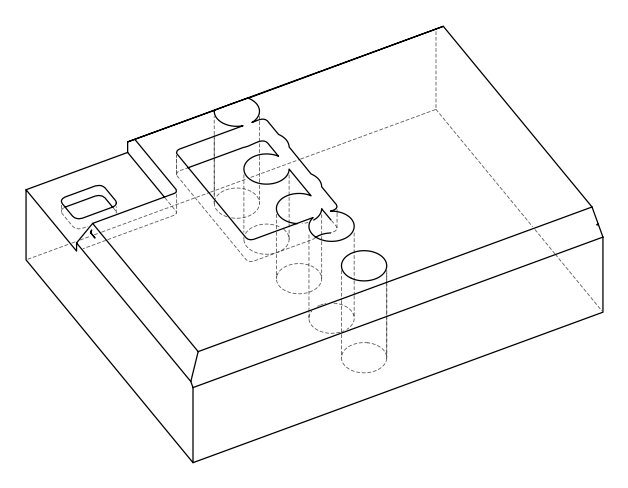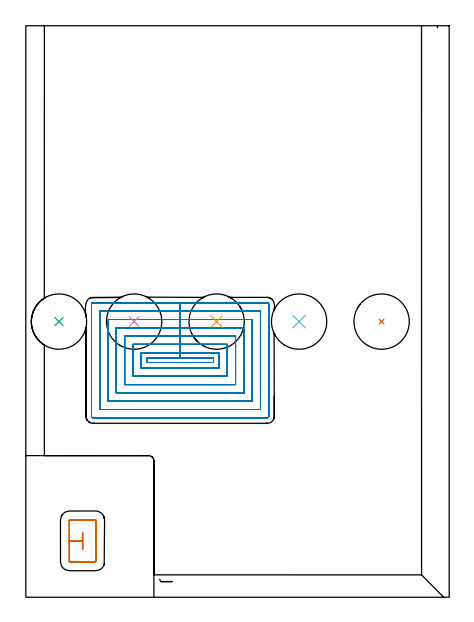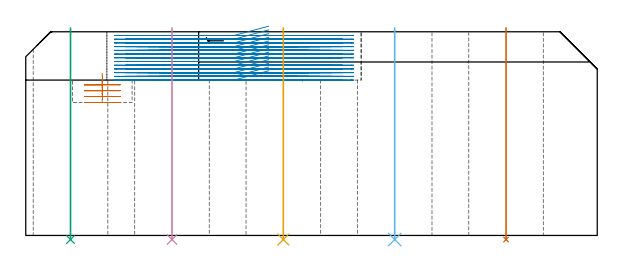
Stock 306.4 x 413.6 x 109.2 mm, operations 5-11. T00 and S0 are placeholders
(PLAN: 11 operations, 4 tool changes, 200.9 min)
(1 AREA_MILL | FG_CHAMFER_SURFACE | UGT0205_001 | 12.37 min | 28550 mm3)
(2 AREA_MILL_1 | FG_CHAMFER_SURFACE_1 | UGT0205_001 | 26.24 min | 82707 mm3)
(3 AREA_MILL_2 | FG_CHAMFER_SURFACE_2 | UGT0205_001 | 10.01 min | 27093 mm3)
(4 MILL_CORNER_NOTCH_RECTANGULAR | CORNER_NOTCH_RECTANGULAR | NXT0201_008 | Follow Part, ap 1.5, ae 75% | 93.04 min | 244426 mm3)
(5 MILL_RECTANGULAR_POCKET | POCKET_RECTANGULAR_STRAIGHT | UGT0201_108 | Follow Part, ap 3.175, ae 75% | 1.45 min | 16115 mm3)
(6 MILL_RECTANGULAR_POCKET_1 | POCKET_RECTANGULAR_STRAIGHT_1 | NXT0201_009 | Follow Part, ap 2, ae 75% | 55.5 min | 321117 mm3)
(7 INDEXABLE_INSERT_DRILL_THROUGH_HOLE_FROM_SOLID | STEP1HOLE | NXT0302_035 | 0.46 min | 136206 mm3)
(8 INDEXABLE_INSERT_DRILL_THROUGH_HOLE_FROM_SOLID_1 | STEP1HOLE_1 | NXT0302_035 | 0.46 min | 105462 mm3)
(9 INDEXABLE_INSERT_DRILL_THROUGH_HOLE_FROM_SOLID_2 | STEP1HOLE_2 | NXT0302_035 | 0.46 min | 105479 mm3)
(10 INDEXABLE_INSERT_DRILL_THROUGH_HOLE_FROM_SOLID_3 | STEP1HOLE_3 | NXT0302_035 | 0.46 min | 136546 mm3)
(11 INDEXABLE_INSERT_DRILL_THROUGH_HOLE_FROM_SOLID_4 | STEP1HOLE_4 | NXT0302_035 | 0.46 min | 137135 mm3)
(TOOL UGT0205_001 | Chamfer Mill 20 x 3 x 45 deg. | D20 FL50 Z2)
(TOOL NXT0201_008 | ENDMILL 6mm [2P460-0600-NA 1630] | D6 FL26 Z6)
(TOOL UGT0201_108 | End Mill 12.7 mm | D12.7 FL12 Z2)
(TOOL NXT0201_009 | ENDMILL 8mm [2P460-0800-NA 1630] | D8 FL26 Z6)
(TOOL NXT0302_035 | Index. Insert Drill 40mm [880-D4000L40-05] | D40 PA176 FL200 Z2)
(OP 5 MILL_RECTANGULAR_POCKET)
G17 G21 G94 G90
T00 M6
G54
G17 G0 G90 X40.975 Y40.583 S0 M3
G43 Z119.2 H0
Z86.933
G94 G1 Y35.075 Z85.457 F250.
X41.125 Z85.417
Y46.525 Z82.349
X40.975 Z82.309
Y40.8 Z80.775
Y35.075 F500.
X41.125
Y46.525
X40.975
Y40.8
X31.45
Y25.8
G3 X31.7 Y25.55 R0.25
G1 X50.4
G3 X50.65 Y25.8 R0.25
G1 Y55.8
G3 X50.4 Y56.05 R0.25
G1 X31.7
G3 X31.45 Y55.8 R0.25
G1 Y40.8
Y39.8
G0 X40.975 Y40.583 Z83.775
G1 Y35.075 Z82.299 F250.
X41.125 Z82.259
Y46.525 Z79.191
X40.975 Z79.151
Y40.8 Z77.617
Y35.075 F500.
X41.125
Y46.525
X40.975
Y40.8
X31.45
Y25.8
G3 X31.7 Y25.55 R0.25
G1 X50.4
G3 X50.65 Y25.8 R0.25
G1 Y55.8
G3 X50.4 Y56.05 R0.25
G1 X31.7
G3 X31.45 Y55.8 R0.25
G1 Y40.8
Y39.8
G0 X40.975 Y40.583 Z80.617
G1 Y35.075 Z79.141 F250.
X41.125 Z79.101
Y46.525 Z76.033
X40.975 Z75.992
Y40.8 Z74.458
Y35.075 F500.
X41.125
Y46.525
X40.975
Y40.8
X31.45
Y25.8
G3 X31.7 Y25.55 R0.25
G1 X50.4
G3 X50.65 Y25.8 R0.25
G1 Y55.8
G3 X50.4 Y56.05 R0.25
G1 X31.7
G3 X31.45 Y55.8 R0.25
G1 Y40.8
Y39.8
G0 X40.975 Y40.583 Z77.458
G1 Y35.075 Z75.982 F250.
X41.125 Z75.942
Y46.525 Z72.874
X40.975 Z72.834
Y40.8 Z71.3
Y35.075 F500.
X41.125
Y46.525
X40.975
Y40.8
X31.45
Y25.8
G3 X31.7 Y25.55 R0.25
G1 X50.4
G3 X50.65 Y25.8 R0.25
G1 Y55.8
G3 X50.4 Y56.05 R0.25
G1 X31.7
G3 X31.45 Y55.8 R0.25
G1 Y40.8
Y39.8
G0 Z119.2
M5
M2
(OP 6 MILL_RECTANGULAR_POCKET_1)
G17 G21 G94 G90
T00 M6
G54
G17 G0 G90 X130.282 Y173. S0 M3
G43 Z119.2 H1
Z112.2
G94 G1 X111.65 Z107.208 F250.
X87.5 F500.
Y169.9
X135.8
Y173.
X111.65
Y177.
X88.082
X83.5
Y165.9
X139.8
Y177.
X111.65
Y183.
X88.082
X77.5
Y159.9
X145.8
Y183.
X111.65
Y189.
X88.082
X71.5
Y153.9
X151.8
Y189.
X111.65
Y195.
X65.5
Y147.9
X157.8
Y195.
X111.65
Y201.
X59.5
Y141.9
X163.8
Y201.
X111.65
Y207.
X53.5
Y135.9
X169.8
Y207.
X111.65
Y213.
X48.5
G3 X47.5 Y212. R1.
G1 Y130.9
G3 X48.5 Y129.9 R1.
G1 X174.8
G3 X175.8 Y130.9 R1.
G1 Y212.
G3 X174.8 Y213. R1.
G1 X111.65
X110.65
G0 X130.282 Y173. Z110.208
G1 X111.65 Z105.215 F250.
X87.5 F500.
Y169.9
X135.8
Y173.
X111.65
Y177.
X88.082
X83.5
Y165.9
X139.8
Y177.
X111.65
Y183.
X88.082
X77.5
Y159.9
X145.8
Y183.
X111.65
Y189.
X88.082
X71.5
Y153.9
X151.8
Y189.
X111.65
Y195.
X65.5
Y147.9
X157.8
Y195.
X111.65
Y201.
X59.5
Y141.9
X163.8
Y201.
X111.65
Y207.
X53.5
Y135.9
X169.8
Y207.
X111.65
Y213.
X48.5
G3 X47.5 Y212. R1.
G1 Y130.9
G3 X48.5 Y129.9 R1.
G1 X174.8
G3 X175.8 Y130.9 R1.
G1 Y212.
G3 X174.8 Y213. R1.
G1 X111.65
X110.65
G0 X130.282 Y173. Z108.215
G1 X111.65 Z103.223 F250.
X87.5 F500.
Y169.9
X135.8
Y173.
X111.65
Y177.
X83.5
Y165.9
X139.8
Y177.
X111.65
Y183.
X77.5
Y159.9
X145.8
Y183.
X111.65
Y189.
X71.5
Y153.9
X151.8
Y189.
X111.65
Y195.
X88.081
X65.5
Y147.9
X157.8
Y195.
X111.65
Y201.
X88.081
X59.5
Y141.9
X163.8
Y201.
X111.65
Y207.
X88.081
X53.5
Y135.9
X169.8
Y207.
X111.65
Y213.
X48.5
G3 X47.5 Y212. R1.
G1 Y130.9
G3 X48.5 Y129.9 R1.
G1 X174.8
G3 X175.8 Y130.9 R1.
G1 Y212.
G3 X174.8 Y213. R1.
G1 X111.65
X110.65
G0 X130.282 Y173. Z106.223
G1 X111.65 Z101.231 F250.
X87.5 F500.
Y169.9
X135.8
Y173.
X111.65
Y177.
X83.5
Y165.9
X139.8
Y177.
X111.65
Y183.
X77.5
Y159.9
X145.8
Y183.
X111.65
Y189.
X71.5
Y153.9
X151.8
Y189.
X111.65
Y195.
X88.081
X65.5
Y147.9
X157.8
Y195.
X111.65
Y201.
X88.081
X59.5
Y141.9
X163.8
Y201.
X111.65
Y207.
X88.081
X53.5
Y135.9
X169.8
Y207.
X111.65
Y213.
X48.5
G3 X47.5 Y212. R1.
G1 Y130.9
G3 X48.5 Y129.9 R1.
G1 X174.8
G3 X175.8 Y130.9 R1.
G1 Y212.
G3 X174.8 Y213. R1.
G1 X111.65
X110.65
G0 X130.282 Y173. Z104.231
G1 X111.65 Z99.238 F250.
X87.5 F500.
Y169.9
X135.8
Y173.
X111.65
Y177.
X83.5
Y165.9
X139.8
Y177.
X111.65
Y183.
X88.082
X77.5
Y159.9
X145.8
Y183.
X111.65
Y189.
X88.082
X71.5
Y153.9
X151.8
Y189.
X111.65
Y195.
X65.5
Y147.9
X157.8
Y195.
X111.65
Y201.
X59.5
Y141.9
X163.8
Y201.
X111.65
Y207.
X53.5
Y135.9
X169.8
Y207.
X111.65
Y213.
X48.5
G3 X47.5 Y212. R1.
G1 Y130.9
G3 X48.5 Y129.9 R1.
G1 X174.8
G3 X175.8 Y130.9 R1.
G1 Y212.
G3 X174.8 Y213. R1.
G1 X111.65
X110.65
G0 X130.282 Y173. Z102.238
G1 X111.65 Z97.246 F250.
X87.5 F500.
Y169.9
X135.8
Y173.
X111.65
Y177.
X88.082
X83.5
Y165.9
X139.8
Y177.
X111.65
Y183.
X88.082
X77.5
Y159.9
X145.8
Y183.
X111.65
Y189.
X88.082
X71.5
Y153.9
X151.8
Y189.
X111.65
Y195.
X88.082
X65.5
Y147.9
X157.8
Y195.
X111.65
Y201.
X88.082
X59.5
Y141.9
X163.8
Y201.
X111.65
Y207.
X53.5
Y135.9
X169.8
Y207.
X111.65
Y213.
X48.5
G3 X47.5 Y212. R1.
G1 Y130.9
G3 X48.5 Y129.9 R1.
G1 X174.8
G3 X175.8 Y130.9 R1.
G1 Y212.
G3 X174.8 Y213. R1.
G1 X111.65
X110.65
G0 X130.282 Y173. Z100.246
G1 X111.65 Z95.254 F250.
X87.5 F500.
Y169.9
X135.8
Y173.
X111.65
Y177.
X83.5
Y165.9
X139.8
Y177.
X111.65
Y183.
X77.5
Y159.9
X145.8
Y183.
X111.65
Y189.
X71.5
Y153.9
X151.8
Y189.
X111.65
Y195.
X88.081
X65.5
Y147.9
X157.8
Y195.
X111.65
Y201.
X88.081
X59.5
Y141.9
X163.8
Y201.
X111.65
Y207.
X88.081
X53.5
Y135.9
X169.8
Y207.
X111.65
Y213.
X48.5
G3 X47.5 Y212. R1.
G1 Y130.9
G3 X48.5 Y129.9 R1.
G1 X174.8
G3 X175.8 Y130.9 R1.
G1 Y212.
G3 X174.8 Y213. R1.
G1 X111.65
X110.65
G0 X130.282 Y173. Z98.254
G1 X111.65 Z93.261 F250.
X87.5 F500.
Y169.9
X135.8
Y173.
X111.65
Y177.
X88.082
X83.5
Y165.9
X139.8
Y177.
X111.65
Y183.
X88.082
X77.5
Y159.9
X145.8
Y183.
X111.65
Y189.
X88.082
X71.5
Y153.9
X151.8
Y189.
X111.65
Y195.
X88.082
X65.5
Y147.9
X157.8
Y195.
X111.65
Y201.
X88.082
X59.5
Y141.9
X163.8
Y201.
X111.65
Y207.
X53.5
Y135.9
X169.8
Y207.
X111.65
Y213.
X48.5
G3 X47.5 Y212. R1.
G1 Y130.9
G3 X48.5 Y129.9 R1.
G1 X174.8
G3 X175.8 Y130.9 R1.
G1 Y212.
G3 X174.8 Y213. R1.
G1 X111.65
X110.65
G0 X130.282 Y173. Z96.261
G1 X111.65 Z91.269 F250.
X87.5 F500.
Y169.9
X135.8
Y173.
X111.65
Y177.
X88.082
X83.5
Y165.9
X139.8
Y177.
X111.65
Y183.
X88.082
X77.5
Y159.9
X145.8
Y183.
X111.65
Y189.
X88.082
X71.5
Y153.9
X151.8
Y189.
X111.65
Y195.
X88.082
X65.5
Y147.9
X157.8
Y195.
X111.65
Y201.
X59.5
Y141.9
X163.8
Y201.
X111.65
Y207.
X53.5
Y135.9
X169.8
Y207.
X111.65
Y213.
X48.5
G3 X47.5 Y212. R1.
G1 Y130.9
G3 X48.5 Y129.9 R1.
G1 X174.8
G3 X175.8 Y130.9 R1.
G1 Y212.
G3 X174.8 Y213. R1.
G1 X111.65
X110.65
G0 X130.282 Y173. Z94.269
G1 X111.65 Z89.277 F250.
X87.5 F500.
Y169.9
X135.8
Y173.
X111.65
Y177.
X88.082
X83.5
Y165.9
X139.8
Y177.
X111.65
Y183.
X88.082
X77.5
Y159.9
X145.8
Y183.
X111.65
Y189.
X88.082
X71.5
Y153.9
X151.8
Y189.
X111.65
Y195.
X88.082
X65.5
Y147.9
X157.8
Y195.
X111.65
Y201.
X59.5
Y141.9
X163.8
Y201.
X111.65
Y207.
X53.5
Y135.9
X169.8
Y207.
X111.65
Y213.
X48.5
G3 X47.5 Y212. R1.
G1 Y130.9
G3 X48.5 Y129.9 R1.
G1 X174.8
G3 X175.8 Y130.9 R1.
G1 Y212.
G3 X174.8 Y213. R1.
G1 X111.65
X110.65
G0 X130.282 Y173. Z92.277
G1 X111.65 Z87.285 F250.
X87.5 F500.
Y169.9
X135.8
Y173.
X111.65
Y177.
X88.082
X83.5
Y165.9
X139.8
Y177.
X111.65
Y183.
X88.082
X77.5
Y159.9
X145.8
Y183.
X111.65
Y189.
X88.082
X71.5
Y153.9
X151.8
Y189.
X111.65
Y195.
X88.082
X65.5
Y147.9
X157.8
Y195.
X111.65
Y201.
X59.5
Y141.9
X163.8
Y201.
X111.65
Y207.
X53.5
Y135.9
X169.8
Y207.
X111.65
Y213.
X48.5
G3 X47.5 Y212. R1.
G1 Y130.9
G3 X48.5 Y129.9 R1.
G1 X174.8
G3 X175.8 Y130.9 R1.
G1 Y212.
G3 X174.8 Y213. R1.
G1 X111.65
X110.65
G0 X130.282 Y173. Z90.285
G1 X111.65 Z85.292 F250.
X87.5 F500.
Y169.9
X135.8
Y173.
X111.65
Y177.
X83.5
Y165.9
X139.8
Y177.
X111.65
Y183.
X88.081
X77.5
Y159.9
X145.8
Y183.
X111.65
Y189.
X88.081
X71.5
Y153.9
X151.8
Y189.
X111.65
Y195.
X88.081
X65.5
Y147.9
X157.8
Y195.
X111.65
Y201.
X88.081
X59.5
Y141.9
X163.8
Y201.
X111.65
Y207.
X88.081
X53.5
Y135.9
X169.8
Y207.
X111.65
Y213.
X48.5
G3 X47.5 Y212. R1.
G1 Y130.9
G3 X48.5 Y129.9 R1.
G1 X174.8
G3 X175.8 Y130.9 R1.
G1 Y212.
G3 X174.8 Y213. R1.
G1 X111.65
X110.65
G0 X130.282 Y173. Z88.292
G1 X111.65 Z83.3 F250.
X87.5 F500.
Y169.9
X135.8
Y173.
X111.65
Y177.
X83.5
Y165.9
X139.8
Y177.
X111.65
Y183.
X88.081
X77.5
Y159.9
X145.8
Y183.
X111.65
Y189.
X88.081
X71.5
Y153.9
X151.8
Y189.
X111.65
Y195.
X88.081
X65.5
Y147.9
X157.8
Y195.
X111.65
Y201.
X88.081
X59.5
Y141.9
X163.8
Y201.
X111.65
Y207.
X88.081
X53.5
Y135.9
X169.8
Y207.
X111.65
Y213.
X48.5
G3 X47.5 Y212. R1.
G1 Y130.9
G3 X48.5 Y129.9 R1.
G1 X174.8
G3 X175.8 Y130.9 R1.
G1 Y212.
G3 X174.8 Y213. R1.
G1 X111.65
X110.65
G0 Z119.2
M5
M2
(OP 7 INDEXABLE_INSERT_DRILL_THROUGH_HOLE_FROM_SOLID)
G17 G21 G94 G90
T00 M6
G54
G17 G0 G90 X24. Y199.5 S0 M3
G43 Z119.2 H1
G94 G81 G98 Z-2.198 F250. R111.2
G80
M5
M2
(OP 8 INDEXABLE_INSERT_DRILL_THROUGH_HOLE_FROM_SOLID_1)
G17 G21 G94 G90
T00 M6
G54
G17 G0 G90 X78.4 Y199.5 S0 M3
G43 Z119.2 H1
G94 G81 G98 Z-2.198 F250. R111.2
G80
M5
M2
(OP 9 INDEXABLE_INSERT_DRILL_THROUGH_HOLE_FROM_SOLID_2)
G17 G21 G94 G90
T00 M6
G54
G17 G0 G90 X138.1 Y199.5 S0 M3
G43 Z119.2 H1
G94 G81 G98 Z-2.198 F250. R111.2
G80
M5
M2
(OP 10 INDEXABLE_INSERT_DRILL_THROUGH_HOLE_FROM_SOLID_3)
G17 G21 G94 G90
T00 M6
G54
G17 G0 G90 X197.8 Y199.5 S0 M3
G43 Z119.2 H1
G94 G81 G98 Z-2.198 F250. R111.2
G80
M5
M2
(OP 11 INDEXABLE_INSERT_DRILL_THROUGH_HOLE_FROM_SOLID_4)
G17 G21 G94 G90
T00 M6
G54
G17 G0 G90 X257.5 Y199.5 S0 M3
G43 Z119.2 H1
G94 G81 G98 Z-2.198 F250. R111.2
G80
M5
M2
